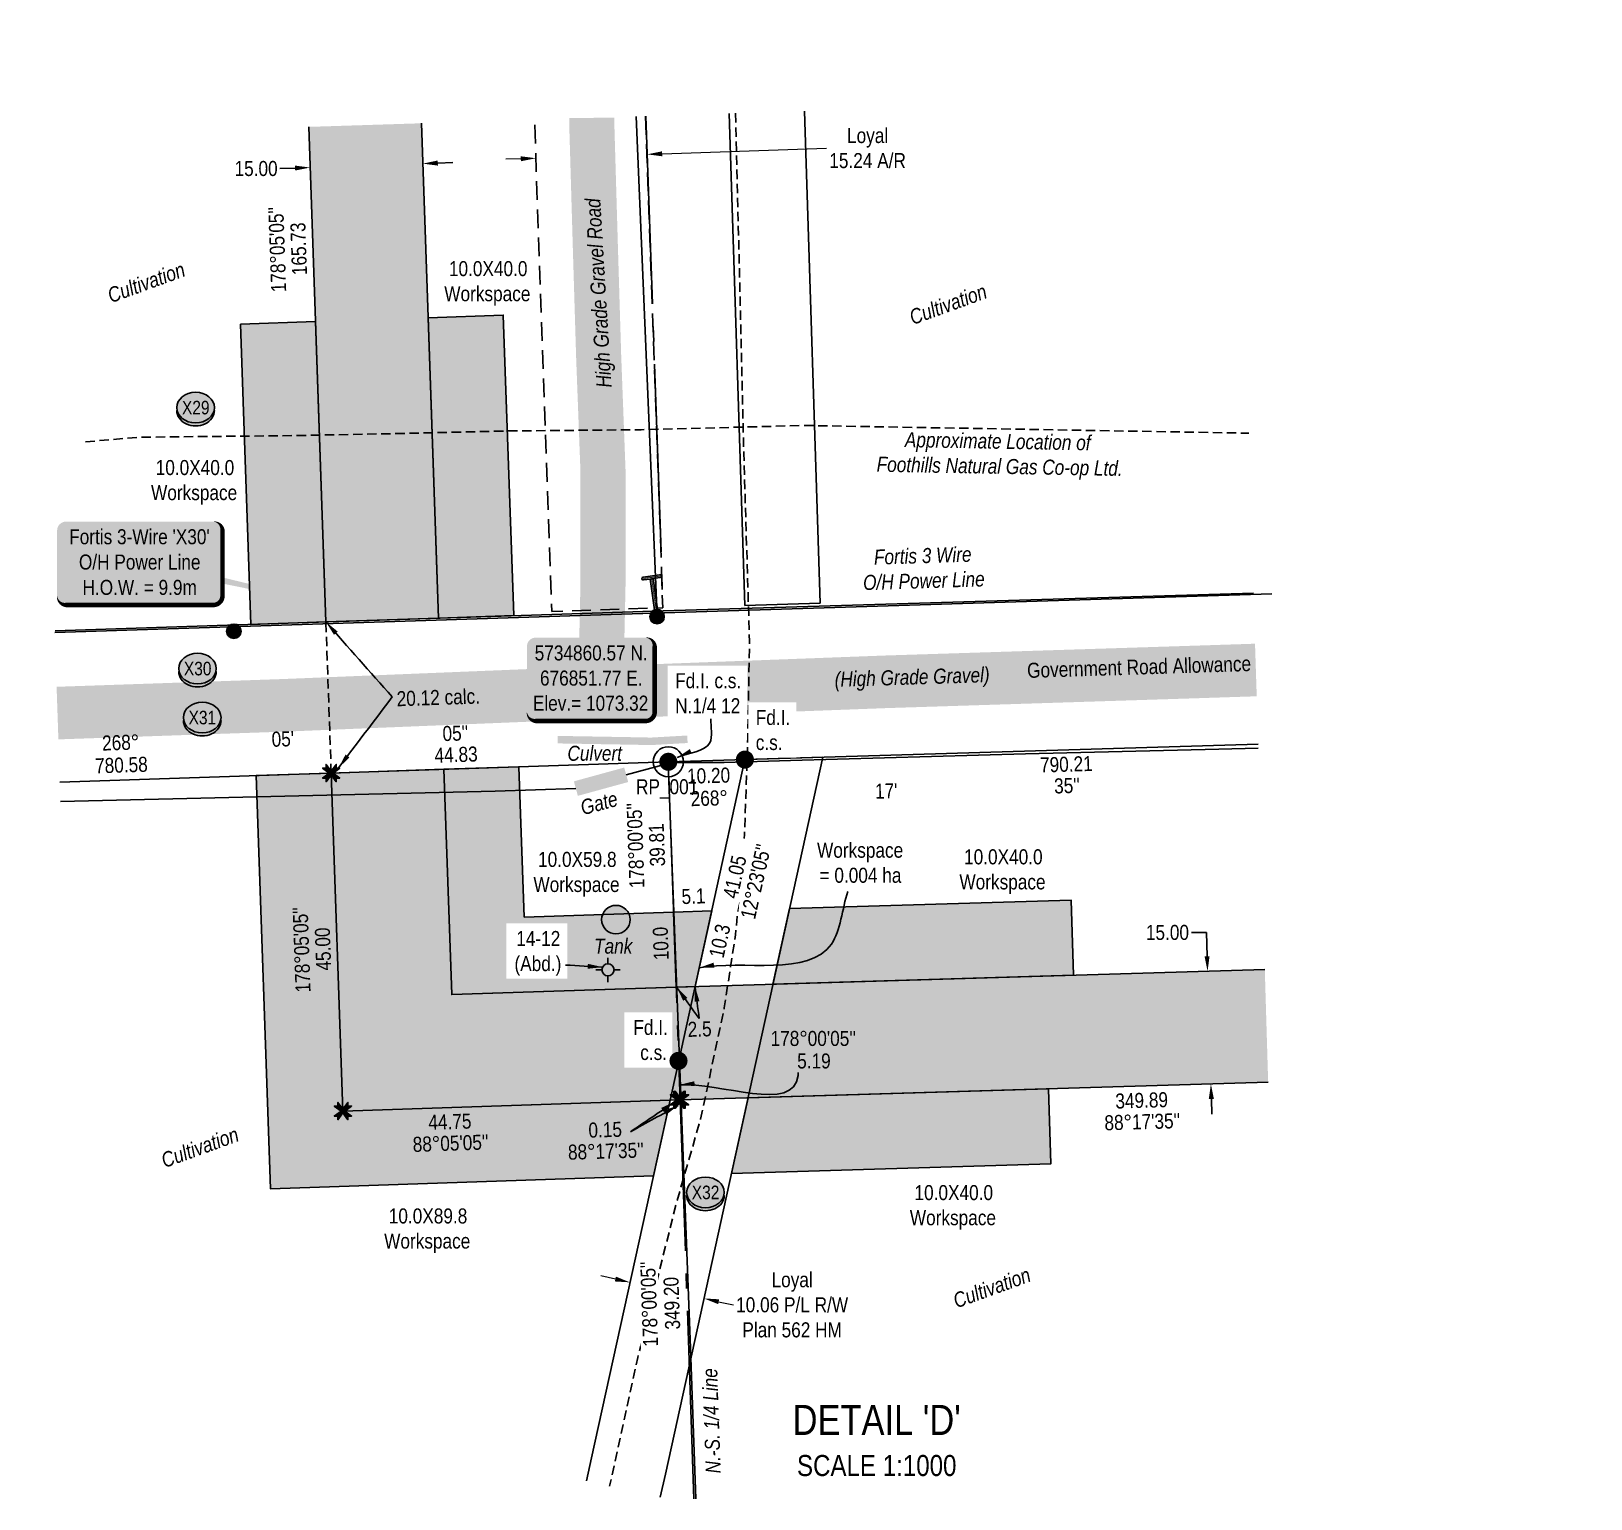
# Model space of a CAD drawing. Extents: x 675835 to 685285, y 5733153 to 5738077.
# Drawn here: x 681744 to 682782, y 5733271 to 5734247 of the extents above; entities that cross this region are included whole.
import ezdxf
from ezdxf.enums import TextEntityAlignment as Align

# ---------------------------------------------------------------- set-up
doc = ezdxf.new("R2010")
doc.units = 0
doc.header["$LTSCALE"] = 5
doc.header["$PDMODE"] = 34
doc.header["$PDSIZE"] = 0.03
for name, pattern in [('foc-ACCESSROAD', [3.75, 2.5, -1.25]), ('foc-QUARTERLINE', [33, 25, -3, 2, -3]), ('foc-TIELINE', [1.875, 1.25, -0.625]), ('UG_PIPE', [1.875, 1.25, -0.625])]:
    doc.linetypes.add(name, pattern=pattern)
doc.layers.get('Defpoints').update_dxf_attribs({"color": 9})
for name, color, linetype in [('35', 37, 'Continuous'), ('AS-FENCE', 48, 'foc-FENCE'), ('AS-PIPE-UG', 44, 'UG_PIPE'), ('AS-PIPE-UG-T', 44, 'Continuous'), ('AS-POWER', 104, 'foc-POWER'), ('AS-POWER-EXISTING-ANC', 72, 'Continuous'), ('AS-POWER-EXISTING-PP', 72, 'Continuous'), ('AS-ROADS', 254, 'Continuous'), ('C-AR', 13, 'foc-ACCESSROAD'), ('C-RW', 13, 'Continuous'), ('DETAIL-T', 7, 'Continuous'), ('F-WS-S', 8, 'Continuous'), ('L-BD', 7, 'Continuous'), ('L-MON', 1, 'Continuous'), ('L-MON-T', 1, 'Continuous'), ('L-ROAD-T', 7, 'Continuous'), ('L-SEC', 7, 'Continuous'), ('L-SECQ', 8, 'foc-QUARTERLINE'), ('L-TIE', 7, 'foc-TIELINE'), ('P-CROSSINGS', 250, 'Continuous'), ('P-PROPOSED', 10, 'Continuous'), ('P-PROPOSED-H', 21, 'Continuous'), ('P-TEMP-H', 41, 'Continuous'), ('P-TEMP_WORKSPACE', 46, 'Continuous'), ('P-TXT', 4, 'Continuous')]:
    doc.layers.add(name, color=color, linetype=linetype)
for name, color, linetype, lineweight in [('AS-GENERAL', 48, 'Continuous', 18), ('C-AR-T', 13, 'Continuous', 9), ('C-RW-T', 13, 'Continuous', 9), ('P-TEMP-T', 46, 'Continuous', 18), ('T-TEXT', 48, 'Continuous', 18)]:
    doc.layers.add(name, color=color, linetype=linetype, lineweight=lineweight)
doc.layers.add('AS-STRUCTURE', color=7, linetype='Continuous', lineweight=30, true_color=0x595959)
doc.layers.add('AS-STRUCTURE-H', color=7, linetype='Continuous', true_color=0xa8a8a8)
doc.layers.add('AS-STRUCTURE-T', color=7, linetype='Continuous', true_color=0x454545)
doc.styles.add('80', font='ARIALN.TTF', dxfattribs={"height": 10})
doc.styles.add('80CG', font='ARIALN.TTF', dxfattribs={"height": 10})
doc.styles.add('80L', font='ARIALN.TTF', dxfattribs={"height": 10})
doc.styles.add('80LS', font='ARIALNI.TTF', dxfattribs={"height": 10})
doc.styles.add('Crossing', font='ARIALN.TTF', dxfattribs={"height": 10})
doc.styles.add('foc-LtypeFont', font='ARIALN.TTF', dxfattribs={"height": 7.35})
doc.styles.get("Standard").update_dxf_attribs({"font": 'ARIALN.TTF'})
doc.linetypes.add('foc-FENCE', pattern='A,10,-1,["X",foc-LtypeFont,S=0.2,R=0,X=-0.625,Y=-0.75],-1.24', length=12.24)
doc.linetypes.add('foc-POWER', pattern='A,6,-1,["P",foc-LtypeFont,S=0.2,R=0,X=-0.625,Y=-0.75],-1.24,4', length=12.24)
doc.linetypes.add('foc-POWER-NOLINE', pattern='A,0,-4,["P",foc-LtypeFont,S=0.2,R=0,X=-0.625,Y=-0.75],-8.24', length=12.24)
doc.linetypes.add('foc-TEL-NOLINE', pattern='A,0,-2,["T",foc-LtypeFont,S=0.2,R=0,X=-0.425,Y=-0.75],-10.24', length=12.24)
doc.dimstyles.new('Compass 5 000', dxfattribs={"dimscale": 5, "dimtxt": 9, "dimasz": 2, "dimexe": 0.2, "dimexo": 0.0625, "dimgap": 0.5, "dimtad": 0, "dimtih": 1, "dimtoh": 1, "dimzin": 0, "dimdsep": 46, "dimtxsty": '80CG', "dimcen": 0.1, "dimse1": 1, "dimse2": 1, "dimclrd": 256, "dimclrt": 256, "dimaunit": 1, "dimadec": 4, "dimazin": 0, "dimtfac": 0.06, "dimtofl": 0, "dimtmove": 0, "dimatfit": 1, "dimfxl": 0.2, "dimtolj": 1, "dimtzin": 0, "dimlwd": -1, "dimarcsym": 0})

# ---------------------------------------------------------------- blocks, each defined once
blk = doc.blocks.new('fdia')
at = {"color": 255, "const_width": 1}
blk.add_lwpolyline([(-0.5, 0, 1), (0.5, 0, 1)], format="xyb", close=True, dxfattribs=at)
blk = doc.blocks.new('Fdiaa')
blk.add_blockref('fdia', (0, 0))
blk = doc.blocks.new('fdib')
at = {"color": 1, "const_width": 1.6}
blk.add_lwpolyline([(-0.4, 0, 1), (0.4, 0, 1)], format="xyb", close=True, dxfattribs=at)
at = {"color": 1}
blk.add_circle((0, 0), 0.8, dxfattribs=at)
blk = doc.blocks.new('Fdibb')
blk.add_blockref('fdib', (0, 0))
blk = doc.blocks.new('fdicc')
for name in ['Fdibb', 'Fdiaa']:
    blk.add_blockref(name, (0, 0))
blk = doc.blocks.new('FDI')
blk.add_blockref('fdicc', (0, 0))
blk = doc.blocks.new('TEMP')
h = blk.add_hatch(color=255)
h.dxf.hatch_style = 1
h.paths.add_polyline_path([(0, 0.25), (-0.67, 1.15), (-0.67, 0.67), (-1.15, 0.67), (-0.25, 0), (-1.15, -0.67), (-0.67, -0.67), (-0.67, -1.15), (0, -0.25), (0.67, -1.15), (0.67, -0.67), (1.15, -0.67), (0.25, 0), (1.15, 0.67), (0.67, 0.67), (0.67, 1.15)])
h.paths.add_polyline_path([(0.57, 0.85), (0.57, 0.57), (0.85, 0.57), (0.08, 0), (0.85, -0.57), (0.57, -0.57), (0.57, -0.85), (0, -0.08), (-0.57, -0.85), (-0.57, -0.57), (-0.85, -0.57), (-0.08, 0), (-0.85, 0.57), (-0.57, 0.57), (-0.57, 0.85), (0, 0.08)], flags=16)
h = blk.add_hatch(color=1)
h.dxf.hatch_style = 1
h.paths.add_polyline_path([(0, 0.08), (-0.57, 0.85), (-0.57, 0.57), (-0.85, 0.57), (-0.08, 0), (-0.85, -0.57), (-0.57, -0.57), (-0.57, -0.85), (0, -0.08), (0.57, -0.85), (0.57, -0.57), (0.85, -0.57), (0.08, 0), (0.85, 0.57), (0.57, 0.57), (0.57, 0.85)])
at = {"color": 1}
for p, q in [((-0.08, 0), (0.08, 0)), ((0, 0.08), (0, -0.08))]:
    blk.add_line(p, q, dxfattribs=at)
at = {"color": 255, "flags": 128}
blk.add_lwpolyline([(-0.25, 0), (-1.15, 0.67), (-0.67, 0.67), (-0.67, 1.15), (0, 0.25), (0.67, 1.15), (0.67, 0.67), (1.15, 0.67), (0.25, 0), (1.15, -0.67), (0.67, -0.67), (0.67, -1.15), (0, -0.25), (-0.67, -1.15), (-0.67, -0.67), (-1.15, -0.67)], close=True, dxfattribs=at)
at = {"color": 1, "flags": 128}
blk.add_lwpolyline([(-0.08, 0), (-0.85, 0.57), (-0.57, 0.57), (-0.57, 0.85), (0, 0.08), (0.57, 0.85), (0.57, 0.57), (0.85, 0.57), (0.08, 0), (0.85, -0.57), (0.57, -0.57), (0.57, -0.85), (0, -0.08), (-0.57, -0.85), (-0.57, -0.57), (-0.85, -0.57)], close=True, dxfattribs=at)
blk = doc.blocks.new('*U645')
h = blk.add_hatch(color=255)
h.dxf.hatch_style = 1
edge = h.paths.add_edge_path()
edge.add_arc((1.09, 0.15), 0.2, -81.916, 98.084, ccw=False)
edge.add_line((1.12, -0.04), (-0.17, -0.23))
edge.add_line((-0.17, -0.23), (-1.06, -0.35))
edge.add_arc((-1.09, -0.15), 0.2, 98.084, 278.084, ccw=False)
edge.add_line((-1.12, 0.04), (1.06, 0.35))
h = blk.add_hatch(color=255)
h.dxf.hatch_style = 1
edge = h.paths.add_edge_path()
edge.add_arc((0.74, -5.22), 0.2, -171.916, 8.084, ccw=False)
edge.add_line((0.54, -5.25), (-0.17, -0.23))
edge.add_line((-0.17, -0.23), (0.23, -0.17))
edge.add_line((0.23, -0.17), (0.94, -5.2))
at = {"color": 255}
blk.add_lwpolyline([(1.06, 0.35, -1), (1.12, -0.04), (-0.17, -0.23), (-1.06, -0.35, -1), (-1.12, 0.04)], format="xyb", close=True, dxfattribs=at)
at = {"color": 72, "const_width": 0.1, "flags": 128}
for points in [[(1.09, 0.15), (-1.09, -0.15)], [(0.74, -5.22), (0, 0)]]:
    blk.add_lwpolyline(points, dxfattribs=at)
at = {"color": 255, "flags": 128}
blk.add_lwpolyline([(0.94, -5.2, -1), (0.54, -5.25), (-0.17, -0.23), (0.23, -0.17)], format="xyb", close=True, dxfattribs=at)
blk = doc.blocks.new('POWERPOLE')
h = blk.add_hatch(color=255)
edge = h.paths.add_edge_path()
edge.add_arc((0, 0), 0.96, 0, 360)
at = {"linetype": 'Continuous'}
for p, q in [((0.68, -0.68), (-0.68, 0.68)), ((-0.68, -0.68), (0.68, 0.68))]:
    blk.add_line(p, q, dxfattribs=at)
blk.add_circle((0, 0), 0.96, dxfattribs=at)
blk = doc.blocks.new('*D653')
at = {"layer": 'C-AR-T', "transparency": 16777216}
for p, q in [((682164, 5734165.8), (682273.3, 5734169.6)), ((682070, 5734162.6), (682060, 5734162.2))]:
    blk.add_line(p, q, dxfattribs=at)
for points in [[(682163.9, 5734167.5), (682164, 5734164.2), (682154, 5734165.5)], [(682069.9, 5734164.2), (682070, 5734160.9), (682080, 5734162.9)]]:
    blk.add_solid(points, dxfattribs=at)
at = {"layer": 'Defpoints', "color": 0, "transparency": 16777216}
for p in [(682154, 5734165.5), (682080.1, 5734159.2), (682154.1, 5734161.8)]:
    blk.add_point(p, dxfattribs=at)
at = {"layer": 'C-AR-T', "transparency": 16777216, "insert": (682300.6, 5734169.6), "char_height": 10, "attachment_point": 5, "style": '80CG'}
blk.add_mtext('\\A1;Loyal\\P15.24 A/R', dxfattribs=at)
blk = doc.blocks.new('*D654')
at = {"layer": 'C-RW-T', "transparency": 16777216}
for p, q in [((682132.9, 5733417.4), (682123.1, 5733419.5)), ((682201.5, 5733402.3), (682211.3, 5733400.2))]:
    blk.add_line(p, q, dxfattribs=at)
for points in [[(682133.2, 5733419), (682132.5, 5733415.8), (682142.6, 5733415.2)], [(682201.9, 5733403.9), (682201.2, 5733400.7), (682191.8, 5733404.5)]]:
    blk.add_solid(points, dxfattribs=at)
at = {"layer": 'Defpoints', "color": 0, "transparency": 16777216}
for p in [(682140.2, 5733404.4), (682191.8, 5733404.5), (682189.4, 5733393.6)]:
    blk.add_point(p, dxfattribs=at)
at = {"layer": 'C-RW-T', "transparency": 16777216, "insert": (682250.4, 5733400.2), "char_height": 10, "attachment_point": 5, "style": '80CG'}
blk.add_mtext('\\A1;Loyal\\P10.06 P/L R/W\\PPlan 562 HM', dxfattribs=at)
blk = doc.blocks.new('*U657')
h = blk.add_hatch(color=254)
edge = h.paths.add_edge_path()
edge.add_line((-36.5, -28.5), (36.5, -28.5))
edge.add_arc((36.5, -22.5), 6, 270, 360)
edge.add_line((42.5, -22.5), (42.5, 21))
edge.add_arc((36.5, 21), 6, 0, 90)
edge.add_line((36.5, 27), (-36.5, 27))
edge.add_arc((-36.5, 21), 6, 90, 180)
edge.add_line((-42.5, 21), (-42.5, -22.5))
edge.add_arc((-36.5, -22.5), 6, 180, 270)
at = {"color": 1, "flags": 128}
blk.add_lwpolyline([(-36.5, -28.5, 3, 3, 0), (36.5, -28.5, 3, 3, 0.414214), (42.5, -22.5, 3, 3, 0), (42.5, 21, 3, 0, 0.414214), (36.5, 27, 0, 0, 0), (-36.5, 27, 0, 0, 0.414214), (-42.5, 21, 0, 0, 0), (-42.5, -22.5, 0, 3, 0.414214)], format="xyseb", close=True, dxfattribs=at)
blk.add_lwpolyline([(-42.2, -14.7, 0, 10, 0), (0, 0, 5, 5, 0)], format="xyseb", dxfattribs=at)
at = {"color": 1, "style": '80'}
blk.add_attdef('ENTER_TEXT_001', (-36, -5), '', height=10, dxfattribs=at)
blk = doc.blocks.new('xing2')
h = blk.add_hatch(color=50)
h.dxf.hatch_style = 1
edge = h.paths.add_edge_path()
edge.add_ellipse((0, 0), major_axis=(-12.5, 0), ratio=0.816297, start_angle=0, end_angle=360)
h = blk.add_hatch(color=250)
h.dxf.hatch_style = 1
edge = h.paths.add_edge_path()
edge.add_ellipse((0, -2), major_axis=(-12.5, 0), ratio=0.816297, start_angle=0, end_angle=180)
edge.add_line((12.5, -2), (12.5, 0))
edge.add_ellipse((0, 0), major_axis=(-12.5, 0), ratio=0.816297, start_angle=0, end_angle=180, ccw=False)
edge.add_line((-12.5, 0), (-12.5, -2))
at = {"color": 250}
blk.add_ellipse((0, 0), major_axis=(-12.5, 0), ratio=0.816297, dxfattribs=at)
blk.add_ellipse((0, -2), major_axis=(-12.5, 0), ratio=0.816297, start_param=0, end_param=3.141593, dxfattribs=at)
at = {"color": 250, "style": 'Crossing'}
blk.add_attdef('CROSSING', text='', height=9, dxfattribs=at).set_placement((0.1, 0), align=Align.MIDDLE_CENTER)
at = {"color": 250, "style": 'Crossing', "flags": 1}
for tag, p in [('OWNER', (0.1, -12.5)), ('DESCRIPTION', (0.1, -25.8)), ('LOCATION', (0.1, -39.3)), ('DWG_REF', (0.1, -52.8))]:
    blk.add_attdef(tag, text='', height=9, dxfattribs=at).set_placement(p, align=Align.MIDDLE_CENTER)
blk = doc.blocks.new('*U512')
h = blk.add_hatch(color=255)
edge = h.paths.add_edge_path()
edge.add_line((-49, -28.5), (49, -28.5))
edge.add_arc((49, -22.5), 6, 270, 360)
edge.add_line((55, -22.5), (55, 21))
edge.add_arc((49, 21), 6, 0, 90)
edge.add_line((49, 27), (-49, 27))
edge.add_arc((-49, 21), 6, 90, 180)
edge.add_line((-55, 21), (-55, -22.5))
edge.add_arc((-49, -22.5), 6, 180, 270)
at = {"color": 104, "flags": 128}
blk.add_lwpolyline([(-49, -28.5, 3, 3, 0), (49, -28.5, 3, 3, 0.414214), (55, -22.5, 3, 3, 0), (55, 21, 3, 0, 0.414214), (49, 27, 0, 0, 0), (-49, 27, 0, 0, 0.414214), (-55, 21, 0, 0, 0), (-55, -22.5, 0, 3, 0.414214)], format="xyseb", close=True, dxfattribs=at)
at = {"color": 104, "style": '80'}
blk.add_attdef('ENTER_TEXT_001', (-26.8, -4.9), '', height=10, dxfattribs=at)
blk = doc.blocks.new('*D704')
at = {"layer": 'Defpoints', "color": 0, "transparency": 16777216}
for p in [(682526.7, 5733622.1), (682538.9, 5733622.5), (682541.1, 5733547.5)]:
    blk.add_point(p, dxfattribs=at)
at = {"layer": 'P-TXT', "transparency": 16777216}
for p, q in [((682525.9, 5733647.9), (682515.9, 5733647.9)), ((682526.4, 5733632.1), (682525.9, 5733647.9)), ((682529.2, 5733537.1), (682529.5, 5733527.1))]:
    blk.add_line(p, q, dxfattribs=at)
for points in [[(682528, 5733632.1), (682524.7, 5733632), (682526.7, 5733622.1)], [(682530.9, 5733537.2), (682527.5, 5733537.1), (682528.9, 5733547.1)]]:
    blk.add_solid(points, dxfattribs=at)
at = {"layer": 'P-TXT', "transparency": 16777216, "insert": (682500, 5733647.9), "char_height": 10, "attachment_point": 5, "style": '80CG'}
blk.add_mtext('\\A1;15.00', dxfattribs=at)
blk = doc.blocks.new('*D705')
at = {"layer": 'Defpoints', "color": 0, "transparency": 16777216}
for p in [(681929.8, 5734156.7), (681930.1, 5734150.1), (682005, 5734152.7)]:
    blk.add_point(p, dxfattribs=at)
at = {"layer": 'P-TXT', "transparency": 16777216}
for p, q in [((681919.8, 5734156.4), (681909.8, 5734156)), ((682014.8, 5734159.7), (682024.8, 5734160))]:
    blk.add_line(p, q, dxfattribs=at)
for points in [[(681919.8, 5734158), (681919.9, 5734154.7), (681929.8, 5734156.7)], [(682014.7, 5734161.4), (682014.8, 5734158), (682004.8, 5734159.3)]]:
    blk.add_solid(points, dxfattribs=at)
at = {"layer": 'P-TXT', "transparency": 16777216, "insert": (681893.9, 5734156), "char_height": 10, "attachment_point": 5, "style": '80CG'}
blk.add_mtext('\\A1;15.00', dxfattribs=at)
blk = doc.blocks.new('*D720')
at = {"layer": 'C-RW-T', "transparency": 16777216}
for p, q in [((682935.9, 5734190.7), (682925.9, 5734190.7)), ((682937.3, 5734049.9), (682935.9, 5734190.7)), ((682938.4, 5733928.8), (682938.5, 5733918.8))]:
    blk.add_line(p, q, dxfattribs=at)
for points in [[(682938.9, 5734049.9), (682935.6, 5734049.9), (682937.4, 5734039.9)], [(682940.1, 5733928.8), (682936.8, 5733928.8), (682938.3, 5733938.8)]]:
    blk.add_solid(points, dxfattribs=at)
at = {"layer": 'Defpoints', "color": 0, "transparency": 16777216}
for p in [(682462.3, 5734035.4), (682938.3, 5733938.8), (682463.3, 5733934.3)]:
    blk.add_point(p, dxfattribs=at)
at = {"layer": 'C-RW-T', "transparency": 16777216, "insert": (682886.4, 5734190.7), "char_height": 10, "attachment_point": 5, "style": '80CG'}
blk.add_mtext('\\A1;Loyal\\P20.12 P/L R/W\\PPlan 1864 LK', dxfattribs=at)
blk = doc.blocks.new('GABD')
for p, q in [((-0.81, 0), (-1.62, 0)), ((0, 0.81), (0, 1.62)), ((1.62, 0), (0.81, 0)), ((0, -0.81), (0, -1.62))]:
    blk.add_line(p, q)
blk.add_circle((0, 0), 0.8)

msp = doc.modelspace()

# ---------------------------------------------------------------- hatches: boundary and pattern name
at = {"layer": 'AS-STRUCTURE-H'}
h = msp.add_hatch(color=256, dxfattribs=at)
h.dxf.hatch_style = 1
edge = h.paths.add_edge_path()
edge.add_arc((682133.205, 5733656.459), 9.488, 0, 360)
at = {"layer": 'P-PROPOSED-H'}
h = msp.add_hatch(color=256, dxfattribs=at)
h.dxf.hatch_style = 1
h.paths.add_polyline_path([(682003.842, 5734186.147), (681928.894, 5734183.758), (681940.348, 5733854.468), (682015.293, 5733856.974)])
h = msp.add_hatch(color=256, dxfattribs=at)
h.dxf.hatch_style = 1
h.paths.add_polyline_path([(682018.79, 5733756.453), (681943.845, 5733753.947), (681951.678, 5733529.122), (682175.884, 5733536.619), (682566.993, 5733548.275), (682564.76, 5733623.228), (682173.515, 5733611.568), (682024.011, 5733606.569)])
at = {"layer": 'P-TEMP-H'}
h = msp.add_hatch(color=256, dxfattribs=at)
h.dxf.hatch_style = 1
h.paths.add_polyline_path([(681883.436, 5734052.572), (681890.386, 5733852.797), (681940.348, 5733854.468), (681933.397, 5734054.31)])
h = msp.add_hatch(color=256, dxfattribs=at)
h.dxf.hatch_style = 1
h.paths.add_polyline_path([(682008.341, 5734056.816), (682015.293, 5733856.974), (682065.256, 5733858.644), (682058.302, 5734058.554)])
h = msp.add_hatch(color=256, dxfattribs=at)
h.dxf.hatch_style = 1
h.paths.add_polyline_path([(682158.175, 5733486.008), (681903.455, 5733477.491), (681893.882, 5733752.276), (681943.845, 5733753.947), (681951.678, 5733529.122), (682169.242, 5733536.397)])
h = msp.add_hatch(color=256, dxfattribs=at)
h.dxf.hatch_style = 1
h.paths.add_polyline_path([(682173.275, 5733611.518), (682024.011, 5733606.569), (682018.79, 5733756.453), (682068.752, 5733758.124), (682072.234, 5733658.2), (682171.533, 5733661.52)])
h = msp.add_hatch(color=256, dxfattribs=at)
h.dxf.hatch_style = 1
h.paths.add_polyline_path([(682248.719, 5733663.822), (682436.047, 5733669.405), (682437.536, 5733619.436), (682237.662, 5733613.48)])
h = msp.add_hatch(color=256, dxfattribs=at)
h.dxf.hatch_style = 1
h.paths.add_polyline_path([(682171.533, 5733661.52), (682196.91, 5733662.369), (682185.833, 5733611.935), (682173.275, 5733611.518)])
h = msp.add_hatch(color=256, dxfattribs=at)
h.dxf.hatch_style = 1
h.paths.add_polyline_path([(682221.076, 5733537.966), (682420.95, 5733543.923), (682422.44, 5733493.954), (682210.019, 5733487.623)])

# ---------------------------------------------------------------- linework, layer by layer
at = {"layer": '35', "color": 3}
msp.add_circle((682168.052, 5733761.444), 9.998, dxfattribs=at)
at = {"layer": 'AS-FENCE', "flags": 128}
for points in [[(682140.062, 5733752.804), (682167.952, 5733760.219), (682182.832, 5733371.469), (682186.314, 5733271.301)], [(682173.227, 5733760.869), (682205.127, 5733760.929), (682249.242, 5733762.299), (682405.712, 5733766.659), (682534.117, 5733769.769), (682560.373, 5733770.408)], [(681763.733, 5733735.125), (682052.937, 5733741.994), (682106.567, 5733743.614)]]:
    msp.add_lwpolyline(points, dxfattribs=at)
at = {"layer": 'AS-FENCE', "const_width": 9.998, "flags": 128}
msp.add_lwpolyline([(682106.567, 5733743.614), (682140.062, 5733752.804)], dxfattribs=at)
at = {"layer": 'AS-GENERAL', "const_width": 4.999, "flags": 128}
msp.add_lwpolyline([(682094.437, 5733776.169), (682142.827, 5733775.329), (682156.607, 5733775.059), (682180.762, 5733776.429)], dxfattribs=at)
at = {"layer": 'AS-PIPE-UG', "flags": 128}
for points in [[(682212.819, 5734192.806), (682218.257, 5733966.519), (682222.067, 5733841.414), (682220.932, 5733777.184), (682218.392, 5733705.039), (682212.742, 5733646.444), (682205.297, 5733597.899), (682189.502, 5733523.634), (682173.527, 5733468.334), (682147.717, 5733365.124), (682128.996, 5733279.689)], [(681780.383, 5733974.241), (681816.312, 5733977.319), (681919.967, 5733978.424), (681988.918, 5733979.793), (682061.012, 5733981.509), (682150.022, 5733982.319), (682257.932, 5733985.134), (682554.126, 5733980.032)]]:
    msp.add_lwpolyline(points, dxfattribs=at)
at = {"layer": 'AS-POWER', "flags": 128}
msp.add_lwpolyline([(682160.597, 5733857.999), (682146.647, 5734190.697)], dxfattribs=at)
at = {"layer": 'AS-POWER', "linetype": 'foc-POWER-NOLINE', "flags": 128}
msp.add_lwpolyline([(681760.092, 5733847.472), (682136.972, 5733859.687), (682569.415, 5733873.168)], dxfattribs=at)
at = {"layer": 'AS-ROADS', "flags": 128}
for points, const_width in [([(682123.142, 5733810.869), (682124.612, 5733879.404), (682124.602, 5733955.394), (682121.722, 5734031.524), (682119.462, 5734106.549), (682117.242, 5734182.789), (682117.159, 5734189.757)], 29.994), ([(681761.83, 5733793.838), (681912.152, 5733798.989), (682112.562, 5733807.129), (682312.907, 5733814.649), (682513.677, 5733821.029), (682558.82, 5733822.502)], 34.994)]:
    msp.add_lwpolyline(points, dxfattribs=dict(at, const_width=const_width))
at = {"layer": 'AS-STRUCTURE'}
msp.add_circle((682133.205, 5733656.459), 9.488, dxfattribs=at)
at = {"layer": 'C-AR', "flags": 128}
msp.add_lwpolyline([(682152.971, 5734190.899), (682164.37, 5733863.867), (682090.539, 5733861.413), (682079.062, 5734188.543)], dxfattribs=at)
at = {"layer": 'C-RW', "flags": 128}
for points in [[(682258.544, 5734194.263), (682268.971, 5733867.022), (682218.99, 5733865.464), (682208.542, 5734192.669)], [(682113.584, 5733283.098), (682116.978, 5733298.441), (682174.982, 5733562.529), (682218.992, 5733762.904), (682270.833, 5733764.507), (682166.098, 5733287.652), (682162.684, 5733272.236)]]:
    msp.add_lwpolyline(points, dxfattribs=at)
at = {"layer": 'L-SEC'}
msp.add_line((682164.555, 5733861.965), (682557.295, 5733873.67), dxfattribs=at)
at = {"layer": 'L-SEC', "flags": 128}
for points in [[(682164.555, 5733861.965), (681760.247, 5733848.446)], [(682168.052, 5733761.444), (682560.292, 5733773.134)], [(682168.052, 5733761.444), (681763.318, 5733747.911)]]:
    msp.add_lwpolyline(points, dxfattribs=at)
at = {"layer": 'L-SECQ', "flags": 128}
msp.add_lwpolyline([(682153.113, 5734190.903), (682164.555, 5733861.965)], dxfattribs=at)
at = {"layer": 'L-TIE'}
msp.add_line((681943.845, 5733753.947), (681940.348, 5733854.468), dxfattribs=at)
at = {"layer": 'P-CROSSINGS', "color": 104, "flags": 128}
msp.add_lwpolyline([(681978.845, 5733858.178, 0, 5.999, 0), (681816.549, 5733894.242, 2, 2, 0)], format="xyseb", dxfattribs=at)
at = {"layer": 'P-PROPOSED'}
msp.add_lwpolyline([(682003.842, 5734186.147), (682015.293, 5733856.974), (681940.348, 5733854.468), (681928.894, 5734183.758)], dxfattribs=at)
at = {"layer": 'P-TEMP_WORKSPACE'}
for points in [[(681883.436, 5734052.572), (681890.386, 5733852.797), (681940.348, 5733854.468), (681933.397, 5734054.31)], [(682008.341, 5734056.816), (682015.293, 5733856.974), (682065.256, 5733858.644), (682058.302, 5734058.554)], [(682173.275, 5733611.518), (682024.011, 5733606.569), (682018.79, 5733756.453), (682068.752, 5733758.124), (682072.234, 5733658.2), (682171.533, 5733661.52)], [(682248.719, 5733663.822), (682436.047, 5733669.405), (682437.536, 5733619.436), (682237.662, 5733613.48)], [(682221.076, 5733537.966), (682420.95, 5733543.923), (682422.44, 5733493.954), (682210.019, 5733487.623)]]:
    msp.add_lwpolyline(points, close=True, dxfattribs=at)

# ---------------------------------------------------------------- block references
at = {"layer": 'AS-POWER-EXISTING-ANC', "xscale": 4.999077600000007, "yscale": 4.999077600000007, "zscale": 4.999077600000007}
msp.add_blockref('*U645', (682156.887, 5733884.119), dxfattribs=at)
at = {"layer": 'AS-POWER-EXISTING-PP', "xscale": 4.999077600000008, "yscale": 4.999077600000008, "zscale": 4.999077600000008}
for p in [(682160.597, 5733857.999), (681879.132, 5733848.269)]:
    msp.add_blockref('POWERPOLE', p, dxfattribs=at)
at = {"layer": 'DETAIL-T'}
ref = msp.add_blockref('*U657', (682116.508, 5733817.073), dxfattribs=at)
ref.add_attrib('ENTER_TEXT_001', '5734860.57 N.', (682079.189, 5733828.846), dxfattribs={"layer": '0', "color": 1, "height": 10, "style": '80'})
ref.add_attrib('ENTER_TEXT_002', '676851.77 E.', (682082.712, 5733812.138), dxfattribs={"layer": '0', "color": 1, "height": 10, "style": '80'})
ref.add_attrib('ENTER_TEXT_003', 'Elev.= 1073.32', (682077.978, 5733795.431), dxfattribs={"layer": '0', "color": 1, "height": 10, "style": '80'})
at = {"layer": 'F-WS-S', "xscale": 4.999109, "yscale": 4.999109, "zscale": 4.999109}
msp.add_blockref('GABD', (682127.938, 5733623.05), dxfattribs=at)
at = {"layer": 'L-MON'}
for name, p, xscale, yscale, zscale in [('FDI', (682168.052, 5733761.444), 4.999077600000007, 4.999077600000007, 4.999077600000007), ('TEMP', (681943.845, 5733753.947), 4.999077600000007, 4.999077600000007, 4.999077600000007), ('TEMP', (682175.135, 5733536.594), 4.999077600000004, 4.999077600000004, 4.999077600000004), ('TEMP', (682175.884, 5733536.619), 4.999077600000007, 4.999077600000007, 4.999077600000007), ('TEMP', (681951.678, 5733529.122), 4.999077600000007, 4.999077600000007, 4.999077600000007)]:
    msp.add_blockref(name, p, dxfattribs=dict(at, xscale=xscale, yscale=yscale, zscale=zscale))
at = {"layer": 'P-CROSSINGS', "xscale": 0.9998155200000008, "yscale": 0.9998155200000008, "zscale": 0.9998155200000008}
for p, values in [((681853.685, 5733997.026), {'CROSSING': 'X29'}), ((681854.952, 5733823.445), {'CROSSING': 'X30'}), ((681858.082, 5733790.866), {'CROSSING': 'X31'}), ((682192.734, 5733475.025), {'CROSSING': 'X32'})]:
    msp.add_blockref('xing2', p, dxfattribs=at).add_auto_attribs(values)
at = {"layer": 'P-CROSSINGS', "color": 104}
ref = msp.add_blockref('*U512', (681816.549, 5733894.242), dxfattribs=dict(at, xscale=0.9998155200000008, yscale=0.9998155200000008, zscale=0.9998155200000008))
ref.add_attrib('ENTER_TEXT_001', "Fortis 3-Wire 'X30'", (681769.603, 5733906.149), dxfattribs={"layer": '0', "color": 104, "height": 9.99816, "style": '80'})
ref.add_attrib('ENTER_TEXT_002', 'O/H Power Line', (681776.086, 5733889.308), dxfattribs={"layer": '0', "color": 104, "height": 9.99816, "style": '80'})
ref.add_attrib('ENTER_TEXT_003', 'H.O.W. = 9.9m', (681778.442, 5733872.467), dxfattribs={"layer": '0', "color": 104, "height": 9.99816, "style": '80'})

# ---------------------------------------------------------------- texts
at = {"layer": '35', "color": 3, "style": '80'}
msp.add_attdef('RP_001', (682146.599, 5733739.86), 'RP', height=9.9982, dxfattribs=at)
at = {"layer": 'AS-PIPE-UG-T', "insert": (682306.69, 5733981.069), "char_height": 10, "attachment_point": 1, "rotation": 359.013154, "style": '80L'}
msp.add_mtext_dynamic_manual_height_columns('\\pi18.785;{\\fArial Narrow|b0|i1|c0|p34;Approximate Location of\\P\\pi0.32626;Foothills Natural Gas Co-op Ltd.}', width=162.61023, gutter_width=50, heights=[0], dxfattribs=at)
at = {"layer": 'AS-STRUCTURE-T', "insert": (682117.915, 5733643.825), "char_height": 9.99822, "attachment_point": 1, "style": '80L'}
msp.add_mtext_dynamic_manual_height_columns('\\pi0.76502;{\\fArial Narrow|b0|i1|c0|p34;Tank}', width=26.17776, gutter_width=50, heights=[0], dxfattribs=at)
at = {"layer": 'DETAIL-T', "color": 3, "insert": (682306.661, 5733309.934), "char_height": 19.99644, "width": 192.87793, "attachment_point": 5, "style": '80CG'}
msp.add_mtext("DETAIL 'D'\\P{\\H0.7x;SCALE 1:1000}", dxfattribs=at)
at = {"layer": 'L-BD', "style": '80L'}
for s, height, rotation, p in [("178°05'05''", 9.99816, 91.9923, (681907.973, 5734102.135)), ('165.73', 9.9982, 91.9923, (681922.212, 5734102.631)), ('20.12 calc.', 9.99816, 1.9151, (682015.078, 5733804.457)), ("05'", 9.9982, 1.9151, (681911.697, 5733776.631)), ("05''", 9.9982, 1.9151, (682026.444, 5733780.468)), ('268°', 9.9982, 1.9151, (681803.821, 5733774.274)), ('44.83', 9.9982, 1.9151, (682026.92, 5733766.228)), ('780.58', 9.9982, 1.9151, (681804.323, 5733759.286)), ('790.21', 9.9982, 1.7071, (682432.777, 5733759.831)), ('10.20', 9.9982, 1.7071, (682194.831, 5733752.239)), ("35''", 9.9982, 1.7071, (682433.201, 5733745.59)), ('268°', 9.9982, 1.7071, (682195.278, 5733737.249)), ("17'", 9.9982, 1.7071, (682312.969, 5733742.007)), ("178°00'05''", 9.99816, 91.9953, (682146.234, 5733705.685)), ('39.81', 9.9982, 91.9953, (682160.473, 5733706.181)), ("178°05'05''", 9.99816, 91.9923, (681924.18, 5733636.391)), ('45.00', 9.9982, 91.9923, (681938.419, 5733636.886)), ('349.89', 9.9982, 1.7071, (682482.863, 5733536.265)), ('44.75', 9.9982, 1.915, (682022.777, 5733521.996)), ('0.15', 9.9982, 1.7071, (682126.074, 5733516.728)), ("88°17'35''", 9.9982, 1.7071, (682483.288, 5733522.024)), ("88°05'05''", 9.9982, 1.915, (682023.253, 5733507.757)), ("88°17'35''", 9.9982, 1.7071, (682126.498, 5733502.487)), ('349.20', 9.9982, 91.9953, (682170.367, 5733401.291))]:
    msp.add_text(s, height=height, rotation=rotation, dxfattribs=at).set_placement(p, align=Align.MIDDLE)
for s, height, p in [("178°00'05''", 9.99816, (682264.439, 5733577.433)), ('5.19', 9.9982, (682264.906, 5733562.443))]:
    msp.add_text(s, height=height, dxfattribs=at).set_placement(p, align=Align.MIDDLE)
at = {"layer": 'L-ROAD-T', "style": '80L'}
msp.add_text('Government Road Allowance', height=10, rotation=1.78499, dxfattribs=at).set_placement((682481.126, 5733824.522), align=Align.MIDDLE_CENTER)
at = {"layer": 'L-SECQ', "linetype": 'foc-TEL-NOLINE', "insert": (682193.468, 5733273.895), "char_height": 9.99816, "attachment_point": 1, "rotation": 91.984827, "style": '80L'}
msp.add_mtext_dynamic_manual_height_columns('\\pi14.02;{\\fArial Narrow|b0|i1|c0|p34;N.-S. 1/4 Line}', width=97.23506, gutter_width=50, heights=[0], dxfattribs=at)
at = {"layer": 'P-TEMP-T', "char_height": 10, "attachment_point": 1, "style": '80L'}
for s, width, insert in [('\\pi-9.9227;10.0X40.0\\P\\pi-13.023;Workspace', 30.59795, (682032.071, 5734094.468)), ('\\pi-9.9227;10.0X40.0\\P\\pi-13.023;Workspace', 30.59795, (681837.065, 5733962.158)), ('\\pi3.2101;10.0X59.8\\P\\pi0.13369;Workspace', 56.91132, (682078.219, 5733701.515)), ('\\pi0.13369;Workspace\\P\\pi1.7844;= 0.004 ha', 56.91132, (682266.835, 5733707.639)), ('\\pi-9.9227;10.0X40.0\\P\\pi-13.023;Workspace', 30.59795, (682374.682, 5733703.238)), ('\\pi-9.9227;10.0X40.0\\P\\pi-13.023;Workspace', 30.59795, (682341.711, 5733479.884)), ('\\pi3.2101;10.0X89.8\\P\\pi0.13369;Workspace', 56.91132, (681978.933, 5733464.356))]:
    msp.add_mtext_dynamic_manual_height_columns(s, width=width, gutter_width=50, heights=[0], dxfattribs=dict(at, insert=insert))
at = {"layer": 'P-TEMP_WORKSPACE', "style": '80L'}
for s, rotation, p in [('5.1', 1.915, (682184.81, 5733671.968)), ('10.0', 91.9953, (682163.032, 5733640.549)), ('2.5', 1.8992, (682188.906, 5733583.679))]:
    msp.add_text(s, height=9.9982, rotation=rotation, dxfattribs=at).set_placement(p, align=Align.MIDDLE)
at = {"layer": 'T-TEXT', "style": '80LS'}
for s, height, rotation, p in [('Cultivation', 9.99822, 20, (681820.863, 5734080.312)), ('Cultivation', 9.99822, 20, (682354.111, 5734065.777)), ('(High Grade Gravel)', 10, 1.78499, (682330.197, 5733817.822)), ('Cultivation', 9.99822, 20, (681856.525, 5733505.026)), ('Cultivation', 9.99822, 20, (682383.198, 5733411.693))]:
    msp.add_text(s, height=height, rotation=rotation, dxfattribs=at).set_placement(p, align=Align.MIDDLE_CENTER)
at = {"layer": 'T-TEXT', "insert": (682116.558, 5734072.916), "char_height": 10, "width": 126.98276, "attachment_point": 2, "rotation": 93.468766, "style": '80LS'}
msp.add_mtext('High Grade Gravel Road', dxfattribs=at)
at = {"layer": 'T-TEXT', "insert": (682119.11, 5733772.102), "char_height": 9.99637, "width": 23.24081, "attachment_point": 2}
msp.add_mtext('{\\fArial Narrow|b0|i1|c0|p34;Culvert}', dxfattribs=at)
at = {"layer": 'T-TEXT', "insert": (682120.652, 5733738.772), "char_height": 9.99637, "width": 23.24081, "attachment_point": 2, "rotation": 15.342651}
msp.add_mtext('{\\fArial Narrow|b0|i1|c0|p34;Gate}', dxfattribs=at)

# ---------------------------------------------------------------- dimensions: what is measured, and where the dimension line sits
at = {"layer": 'C-AR-T'}
dim = msp.add_linear_dim(base=(682153.997, 5734165.481), p1=(682080.09, 5734159.232), p2=(682154.125, 5734161.808), angle=1.992283, text='Loyal\\P15.24 A/R', dimstyle='Compass 5 000', dxfattribs=at)
dim.commit()
dim.dimension.update_dxf_attribs({"geometry": '*D653', "text_midpoint": (682300.571, 5734169.631), "dimtype": 161})
at = {"layer": 'C-RW-T'}
dim = msp.add_linear_dim(base=(682938.329, 5733938.794), p1=(682462.29, 5734035.402), p2=(682463.251, 5733934.277), angle=270.544688, text='Loyal\\P20.12 P/L R/W\\PPlan 1864 LK', dimstyle='Compass 5 000', dxfattribs=at)
dim.commit()
dim.dimension.update_dxf_attribs({"geometry": '*D720', "text_midpoint": (682886.394, 5734190.74), "dimtype": 161})
at = {"layer": 'P-TXT'}
for base, p1, p2, angle, picture, middle in [((681929.834, 5734156.731), (682005.007, 5734152.665), (681930.066, 5734150.058), 181.992283, '*D705', (681893.908, 5734156.036)), ((682526.662, 5733622.093), (682541.094, 5733547.503), (682538.86, 5733622.456), 91.70711, '*D704', (682499.955, 5733647.879))]:
    dim = msp.add_linear_dim(base=base, p1=p1, p2=p2, angle=angle, text='15.00', dimstyle='Compass 5 000', dxfattribs=at)
    dim.commit()
    dim.dimension.update_dxf_attribs({"geometry": picture, "text_midpoint": middle, "dimtype": 161})

# ---------------------------------------------------------------- leaders
at = {"layer": 'L-BD', "path_type": 1}
for points in [[(681940.348, 5733854.468), (681984.402, 5733804.555)], [(681948.692, 5733757.331), (681984.402, 5733804.555)], [(682172.485, 5733535.444), (682142.827, 5733515.351)], [(682174.56, 5733532.848), (682142.827, 5733515.351)]]:
    msp.add_leader(points, dimstyle='Compass 5 000', override={"dimgap": 0.5, "dimtad": 0}, dxfattribs=at)
at = {"layer": 'P-TEMP_WORKSPACE', "path_type": 1}
msp.add_leader([(682185.833, 5733611.935), (682188.59, 5733590.587)], dimstyle='Compass 5 000', override={"dimgap": 0.5, "dimtad": 0}, dxfattribs=at)

# ---------------------------------------------------------------- next in the draw order: texts
at = {"layer": 'AS-POWER', "linetype": 'foc-POWER-NOLINE', "insert": (682296.352, 5733902.267), "char_height": 10, "attachment_point": 1, "rotation": 1.78499, "style": '80L', "bg_fill": 3, "box_fill_scale": 1.2, "bg_fill_color": 256, "bg_fill_transparency": 0}
msp.add_mtext_dynamic_manual_height_columns('\\pi8.2935;{\\fArial Narrow|b0|i1|c0|p34;Fortis 3 Wire \\P\\pi0.57524;O/H Power Line}', width=80.67299, gutter_width=50, heights=[0], dxfattribs=at)
at = {"layer": 'L-BD', "attachment_point": 5, "style": '80L', "bg_fill": 3, "box_fill_scale": 1.15, "bg_fill_color": 256, "bg_fill_true_color": 256, "bg_fill_transparency": 0}
for s, insert, char_height, width, rotation in [('41.05', (682212.271, 5733684.85), 9.9982, 49.44191, 77.6123), ("178°00'05''", (682155.378, 5733400.769), 9.99816, 56.29698, 91.9953)]:
    msp.add_mtext(s, dxfattribs=dict(at, insert=insert, char_height=char_height, width=width, rotation=rotation))
at = {"layer": 'L-MON-T', "attachment_point": 1, "style": '80L', "bg_fill": 2}
for s, insert, char_height, width in [('Fd.I. c.s.\\PN.1/4 12', (682172.61, 5733820.393), 9.9982, 43.05249), ('\\pi1.0616;Fd.I. \\P\\pi5.6378;c.s.', (682143.751, 5733589.766), 9.99816, 22.04)]:
    msp.add_mtext(s, dxfattribs=dict(at, insert=insert, char_height=char_height, width=width))

# ---------------------------------------------------------------- next in the draw order: linework, layer by layer
at = {"layer": 'L-SECQ', "flags": 128}
msp.add_lwpolyline([(682185.13, 5733271.221), (682168.052, 5733761.444)], dxfattribs=at)
at = {"layer": 'P-PROPOSED'}
msp.add_lwpolyline([(682564.76, 5733623.228), (682173.515, 5733611.568), (682024.011, 5733606.569), (682018.79, 5733756.453), (681943.845, 5733753.947), (681951.678, 5733529.122), (682175.884, 5733536.619), (682566.993, 5733548.275)], dxfattribs=at)
at = {"layer": 'P-TEMP_WORKSPACE'}
for points in [[(682158.175, 5733486.008), (681903.455, 5733477.491), (681893.882, 5733752.276), (681943.845, 5733753.947), (681951.678, 5733529.122), (682169.242, 5733536.397)], [(682171.533, 5733661.52), (682196.91, 5733662.369), (682185.833, 5733611.935), (682173.275, 5733611.518)]]:
    msp.add_lwpolyline(points, close=True, dxfattribs=at)

# ---------------------------------------------------------------- next in the draw order: block references
at = {"layer": 'L-MON', "xscale": 4.999077600000007, "yscale": 4.999077600000007, "zscale": 4.999077600000007}
msp.add_blockref('FDI', (682174.832, 5733562.524), dxfattribs=at)

# ---------------------------------------------------------------- next in the draw order: texts
at = {"layer": 'L-BD', "style": '80L'}
msp.add_text("12°23'05''", height=9.9982, rotation=77.6123, dxfattribs=at).set_placement((682226.187, 5733681.793), align=Align.MIDDLE)
at = {"layer": 'L-MON-T', "insert": (682226.223, 5733795.943), "char_height": 9.9982, "width": 22.04, "attachment_point": 1, "style": '80L', "bg_fill": 2}
msp.add_mtext('Fd.I. c.s.', dxfattribs=at)
at = {"layer": 'P-TEMP_WORKSPACE', "style": '80L'}
msp.add_text('10.3', height=9.9982, rotation=77.6123, dxfattribs=at).set_placement((682202.222, 5733642.278), align=Align.MIDDLE)

# ---------------------------------------------------------------- next in the draw order: dimensions: what is measured, and where the dimension line sits
at = {"layer": 'C-RW-T'}
dim = msp.add_aligned_dim(p1=(682140.241, 5733404.355), p2=(682189.36, 5733393.567), distance=11.148, text='Loyal\\P10.06 P/L R/W\\PPlan 562 HM', dimstyle='Compass 5 000', dxfattribs=at)
dim.commit()
dim.dimension.update_dxf_attribs({"geometry": '*D654', "text_midpoint": (682250.372, 5733400.165)})

# ---------------------------------------------------------------- next in the draw order: leaders
at = {"layer": 'L-BD', "path_type": 1}
msp.add_leader([(682175.539, 5733546.546), (682254.317, 5733552.88), (682254.428, 5733554.887)], dimstyle='Compass 5 000', override={"dimgap": 0.5, "dimtad": 0}, dxfattribs=at)
at = {"layer": 'L-MON-T', "path_type": 1}
msp.add_leader([(682173.927, 5733764.301), (682195.605, 5733774.037), (682196.428, 5733790.08)], dimstyle='Compass 5 000', override={"dimgap": 0.5, "dimtad": 0}, dxfattribs=at)
at = {"layer": 'P-TEMP-T', "path_type": 1}
msp.add_leader([(682188.582, 5733624.452), (682276.538, 5733640.23), (682287.379, 5733675.238)], dimstyle='Compass 5 000', override={"dimgap": 0.5, "dimtad": 0}, dxfattribs=at)
at = {"layer": 'P-TEMP_WORKSPACE', "path_type": 1}
msp.add_leader([(682173.515, 5733611.568), (682188.59, 5733590.587)], dimstyle='Compass 5 000', override={"dimgap": 0.5, "dimtad": 0}, dxfattribs=at)

# ---------------------------------------------------------------- next in the draw order: block references
at = {"layer": 'L-MON', "xscale": 4.999077600000007, "yscale": 4.999077600000007, "zscale": 4.999077600000007}
msp.add_blockref('FDI', (682218.992, 5733762.904), dxfattribs=at)

# ---------------------------------------------------------------- next in the draw order: texts
at = {"layer": 'F-WS-S', "insert": (682065.346, 5733648.888), "char_height": 10, "attachment_point": 1, "style": '80L', "bg_fill": 2}
msp.add_mtext_dynamic_manual_height_columns('\\pi1.5677;14-12\\P\\pi0.39447;(Abd.)', width=30.59795, gutter_width=50, heights=[0], dxfattribs=at)

# ---------------------------------------------------------------- next in the draw order: leaders
at = {"layer": 'F-WS-S', "path_type": 1}
msp.add_leader([(682124.455, 5733624.866), (682099.721, 5733626.245)], dimstyle='Compass 5 000', override={"dimgap": 0.5, "dimtad": 0}, dxfattribs=at)

doc.saveas('drawing.dxf')
